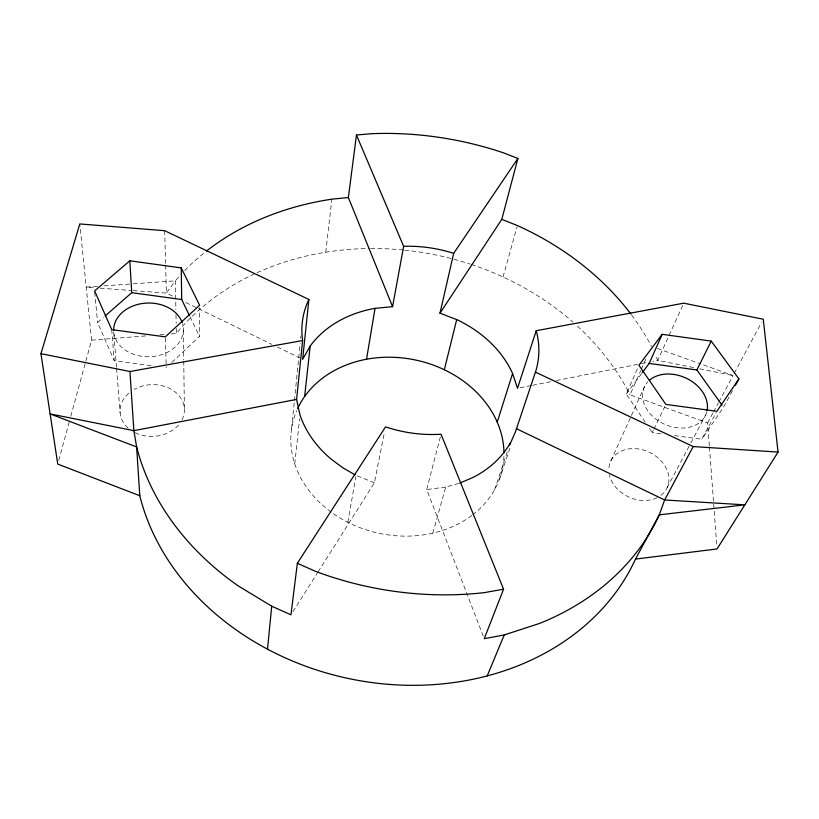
<?xml version="1.0" encoding="UTF-8"?>
<svg xmlns="http://www.w3.org/2000/svg" width="819" height="819" viewBox="0 0 819 819"><rect width="100%" height="100%" fill="white"/><g stroke="black" fill="none" stroke-linecap="round" stroke-linejoin="round"><path stroke-width="0.61" stroke-dasharray="4.09 3.07" d="M171.775 362.459L199.498 336.374L199.58 307.749M291.625 428.501L294.297 401.842M294.43 400.573L300.163 343.448M300.675 338.37L300.931 335.831M294.748 463.851L299.6 418.785M325.747 252.221L331.859 199.171M347.809 522.287L355.896 476.658M318.089 571.887L374.406 482.77L384.551 431.859M483.333 636.291L426.689 489.547L440.735 435.462M58.753 460.411L69.134 422.369M70.813 416.236L85.545 362.244M85.882 361.015L91.574 340.161L79.934 225.215M503.04 276.986L517.055 226.761M432.801 533.149L445.731 487.07L458.568 483.445M494.543 489.834L507.514 451.289M499.467 479.135L510.524 446.427M645.239 422.194L626.3 394.062L637.909 367.557M709.336 445.853L707.626 422.942L630.046 394.83L640.765 370.577M641.277 369.43L646.386 357.883M610.913 460.8L630.906 416.656M631.429 415.499L644.584 386.455M682.677 305.477L657.749 360.37L652.733 361.363M660.923 433.773L652.252 432.616L653.337 430.354M653.89 429.228L665.335 405.538M667.127 487.735L690.274 444.072M690.867 442.956L705.702 414.967M707.626 422.942L712.95 413.011M713.544 411.916L718.273 403.091M718.867 401.986L733.056 375.532L701.873 364.363M734.264 373.28L761.445 322.614M674.549 435.595L701.801 439.23L716.277 412.407M732.401 390.878L723.515 407.207L701.801 439.23M292.987 611.619L317.403 572.962M626.3 394.062L641.553 373.648M151.013 365.653L114.25 360.739L97.604 322.594L103.286 317.608M520.024 387.776L531.296 385.534M532.545 385.288L551.32 381.552M556.336 380.548L640.212 363.851M641.472 363.605L646.478 362.612M445.731 487.07L426.689 489.547M91.574 340.161L147.256 335.78M159.91 334.787L164.967 334.387M171.294 333.896L176.351 333.497A260.739 216.236 12.2 0 1 255.886 273.218M97.666 286.312L86.2 287.111L93.837 287.684M104.033 285.862L132.043 283.906M133.313 283.814L175.338 280.866A274.57 221.724 12.2 0 1 180.334 275.194M100.205 288.155L132.033 290.54M133.302 290.632L166.4 293.1L174.416 297M693.55 367.577L657.749 360.37L655.333 354.975M699.723 368.816L733.056 375.532M374.406 482.77L356.111 475.429M657.483 348.484L700.665 363.933M135.186 432.729L138.309 434.09A32.197 25.87 -2.8 0 0 179.453 423.843M185.862 302.559L197.318 308.128M198.464 308.681L271.734 344.287M277.457 347.072L301.494 358.763M649.447 428.45L652.252 432.616M190.039 316.799L199.498 336.374M94.748 292.188L97.604 322.594M111.722 329.617L114.25 360.739M116.503 367.27L113.698 331.879A34.889 26.863 -1.2 0 0 129.351 352.498L133.374 354.217A34.889 26.863 -1.2 0 0 170.229 350.727A34.889 26.863 -1.2 0 0 182.545 323.7M116.605 368.53L120.106 412.766M709.438 447.123L716.758 545.147M165.346 338.083L166.226 367.68M164.67 230.702L165.592 263.81M165.622 265.09L166.4 293.1L175.338 280.866L175.901 309.695M175.993 314.701L176.167 323.474M176.259 328.491L176.351 333.497M183.374 330.641L183.743 359.961M183.763 361.23L184.388 410.954M661.005 495.331A31.173 24.601 25.6 0 0 649.406 452.313L645.689 450.778A31.173 24.601 25.6 0 0 608.834 470.249M657.094 497.737A31.173 24.601 25.6 0 1 651.422 499.733L647.696 500.348A31.173 24.601 25.6 0 1 609.377 474.774M706.817 411.814A33.722 25.45 24.3 0 1 689.035 427.313L685.032 427.917A33.722 25.45 24.3 0 1 649.221 412.653A33.722 25.45 24.3 0 1 647.757 381.9M182.023 419.778A32.197 25.87 -2.8 0 0 149.846 384.746L145.731 385.278A32.197 25.87 -2.8 0 0 134.275 389.342M128.153 428.102A32.197 25.87 -2.8 0 1 129.945 392.219M184.684 270.598A274.57 221.724 12.2 0 1 205.446 251.873M631.613 315.028A274.57 221.724 12.2 0 1 651.484 346.335M503.92 456.439A107.35 88.534 12.2 0 1 472.819 514.721M471.795 515.499A107.35 88.534 12.2 0 1 332.207 512.868M331.163 512.11A107.35 88.534 12.2 0 1 296.683 410.698M257.043 272.696A260.739 216.236 12.2 0 1 369.389 248.515M370.649 248.505A260.739 216.236 12.2 0 1 403.409 250.01M404.668 250.133A260.739 216.236 12.2 0 1 470.167 264.087M471.365 264.486A260.739 216.236 12.2 0 1 572.942 322.102M577.508 326.208A260.739 216.236 12.2 0 1 630.046 394.83"/><path stroke-width="1.23" d="M267.506 649.17L271.713 606.203L238.268 585.913A274.57 221.724 12.2 0 1 136.64 446.949L133.866 430.651L129.945 371.509L40.95 353.685L79.801 223.945L164.67 230.702L308.896 299.457L302.641 359.316L310.196 346.068A112.981 90.674 12.2 0 1 375.041 308.364L392.577 306.664L403.644 246.335L356.449 135.012L371.857 133.681A291.103 227.508 12.2 0 1 503.286 152.774L517.895 158.446L501.801 219.369L439.977 313.196L456.695 319.584A112.981 90.674 12.2 0 1 512.592 373.484L517.516 388.278L536.23 330.722L683.722 303.184L763.257 319.236L778.05 452.078L717.045 548.965L635.493 559.09A260.739 216.236 12.2 0 1 373.853 682.821A260.739 216.236 12.2 0 1 139.783 495.741L57.75 464.097L40.95 353.685M355.026 474.805L343.007 467.915L331.142 459.121A112.981 90.674 12.2 0 1 300.01 415.028L296.591 399.416L302.631 340.55C300.563 326.638 302.733 312.111 308.896 299.457M304.627 396.519L310.196 346.068M778.05 452.078L693.212 446.55L664.639 499.979L659.275 514.854A274.57 221.724 12.2 0 1 539.67 623.392L504.217 634.95L484.254 638.687L503.572 589.209L441.052 434.234C422.307 435.401 403.347 432.821 385.534 426.883L297.348 563.288L290.95 614.834L271.713 606.203M392.577 306.664L348.382 197.543L356.449 135.012M366.533 359.244L375.041 308.364M439.977 313.196L453.685 253.358L517.895 158.446M444.328 369.758L456.695 319.584M509.541 445.26L515.438 431.889L535.431 372.123C539.823 358.804 539.936 344.215 536.23 330.722M497.235 422.164L512.592 373.484M487.203 675.9L504.217 634.95M642.311 372.625L649.17 363.431L662.192 334.326L711.23 341.103L738.912 378.91L735.36 385.442M722.03 405.139L696.877 369.953L711.23 341.103M635.493 559.09L659.275 514.854L744.829 504.842L664.639 499.979L516.339 428.644M738.912 378.91L716.871 411.292L665.878 404.412L638.912 365.254L662.192 334.326M105.18 315.95L131.736 292.69L181.685 299.519L189.476 315.643M129.822 260.8L94.625 290.919L111.722 329.617L165.305 336.855L199.59 305.262L181.255 267.905L129.822 260.8L131.736 292.69M459.735 483.108L472.727 477.6A112.981 90.674 12.2 0 0 510.35 442.854M296.591 399.416L133.866 430.651L50.113 413.923L136.64 446.949L139.783 495.741M129.945 371.509L302.631 340.55M503.572 589.209L484.51 592.598A291.103 227.508 12.2 0 1 315.745 571.437L297.348 563.288M348.382 197.543L331.859 199.171A274.57 221.724 12.2 0 0 206.449 251.085M403.644 246.335C420.567 245.751 437.571 248.188 453.685 253.358M649.17 363.431L696.877 369.953M501.801 219.369L517.393 225.542A274.57 221.724 12.2 0 1 630.865 314.035M535.431 372.123L693.212 446.55M181.255 267.905L181.685 299.519M649.385 380.323A33.722 25.45 24.3 0 1 681.817 376.382L685.851 378.02A33.722 25.45 24.3 0 1 707.073 410.718M297.625 408.589A107.35 88.534 12.2 0 1 415.96 360.104A107.35 88.534 12.2 0 1 503.961 452.968M113.636 330.702A34.889 26.863 -1.2 0 1 141.544 303.634L146.007 303.122A34.889 26.863 -1.2 0 1 182.187 322.573"/></g></svg>
